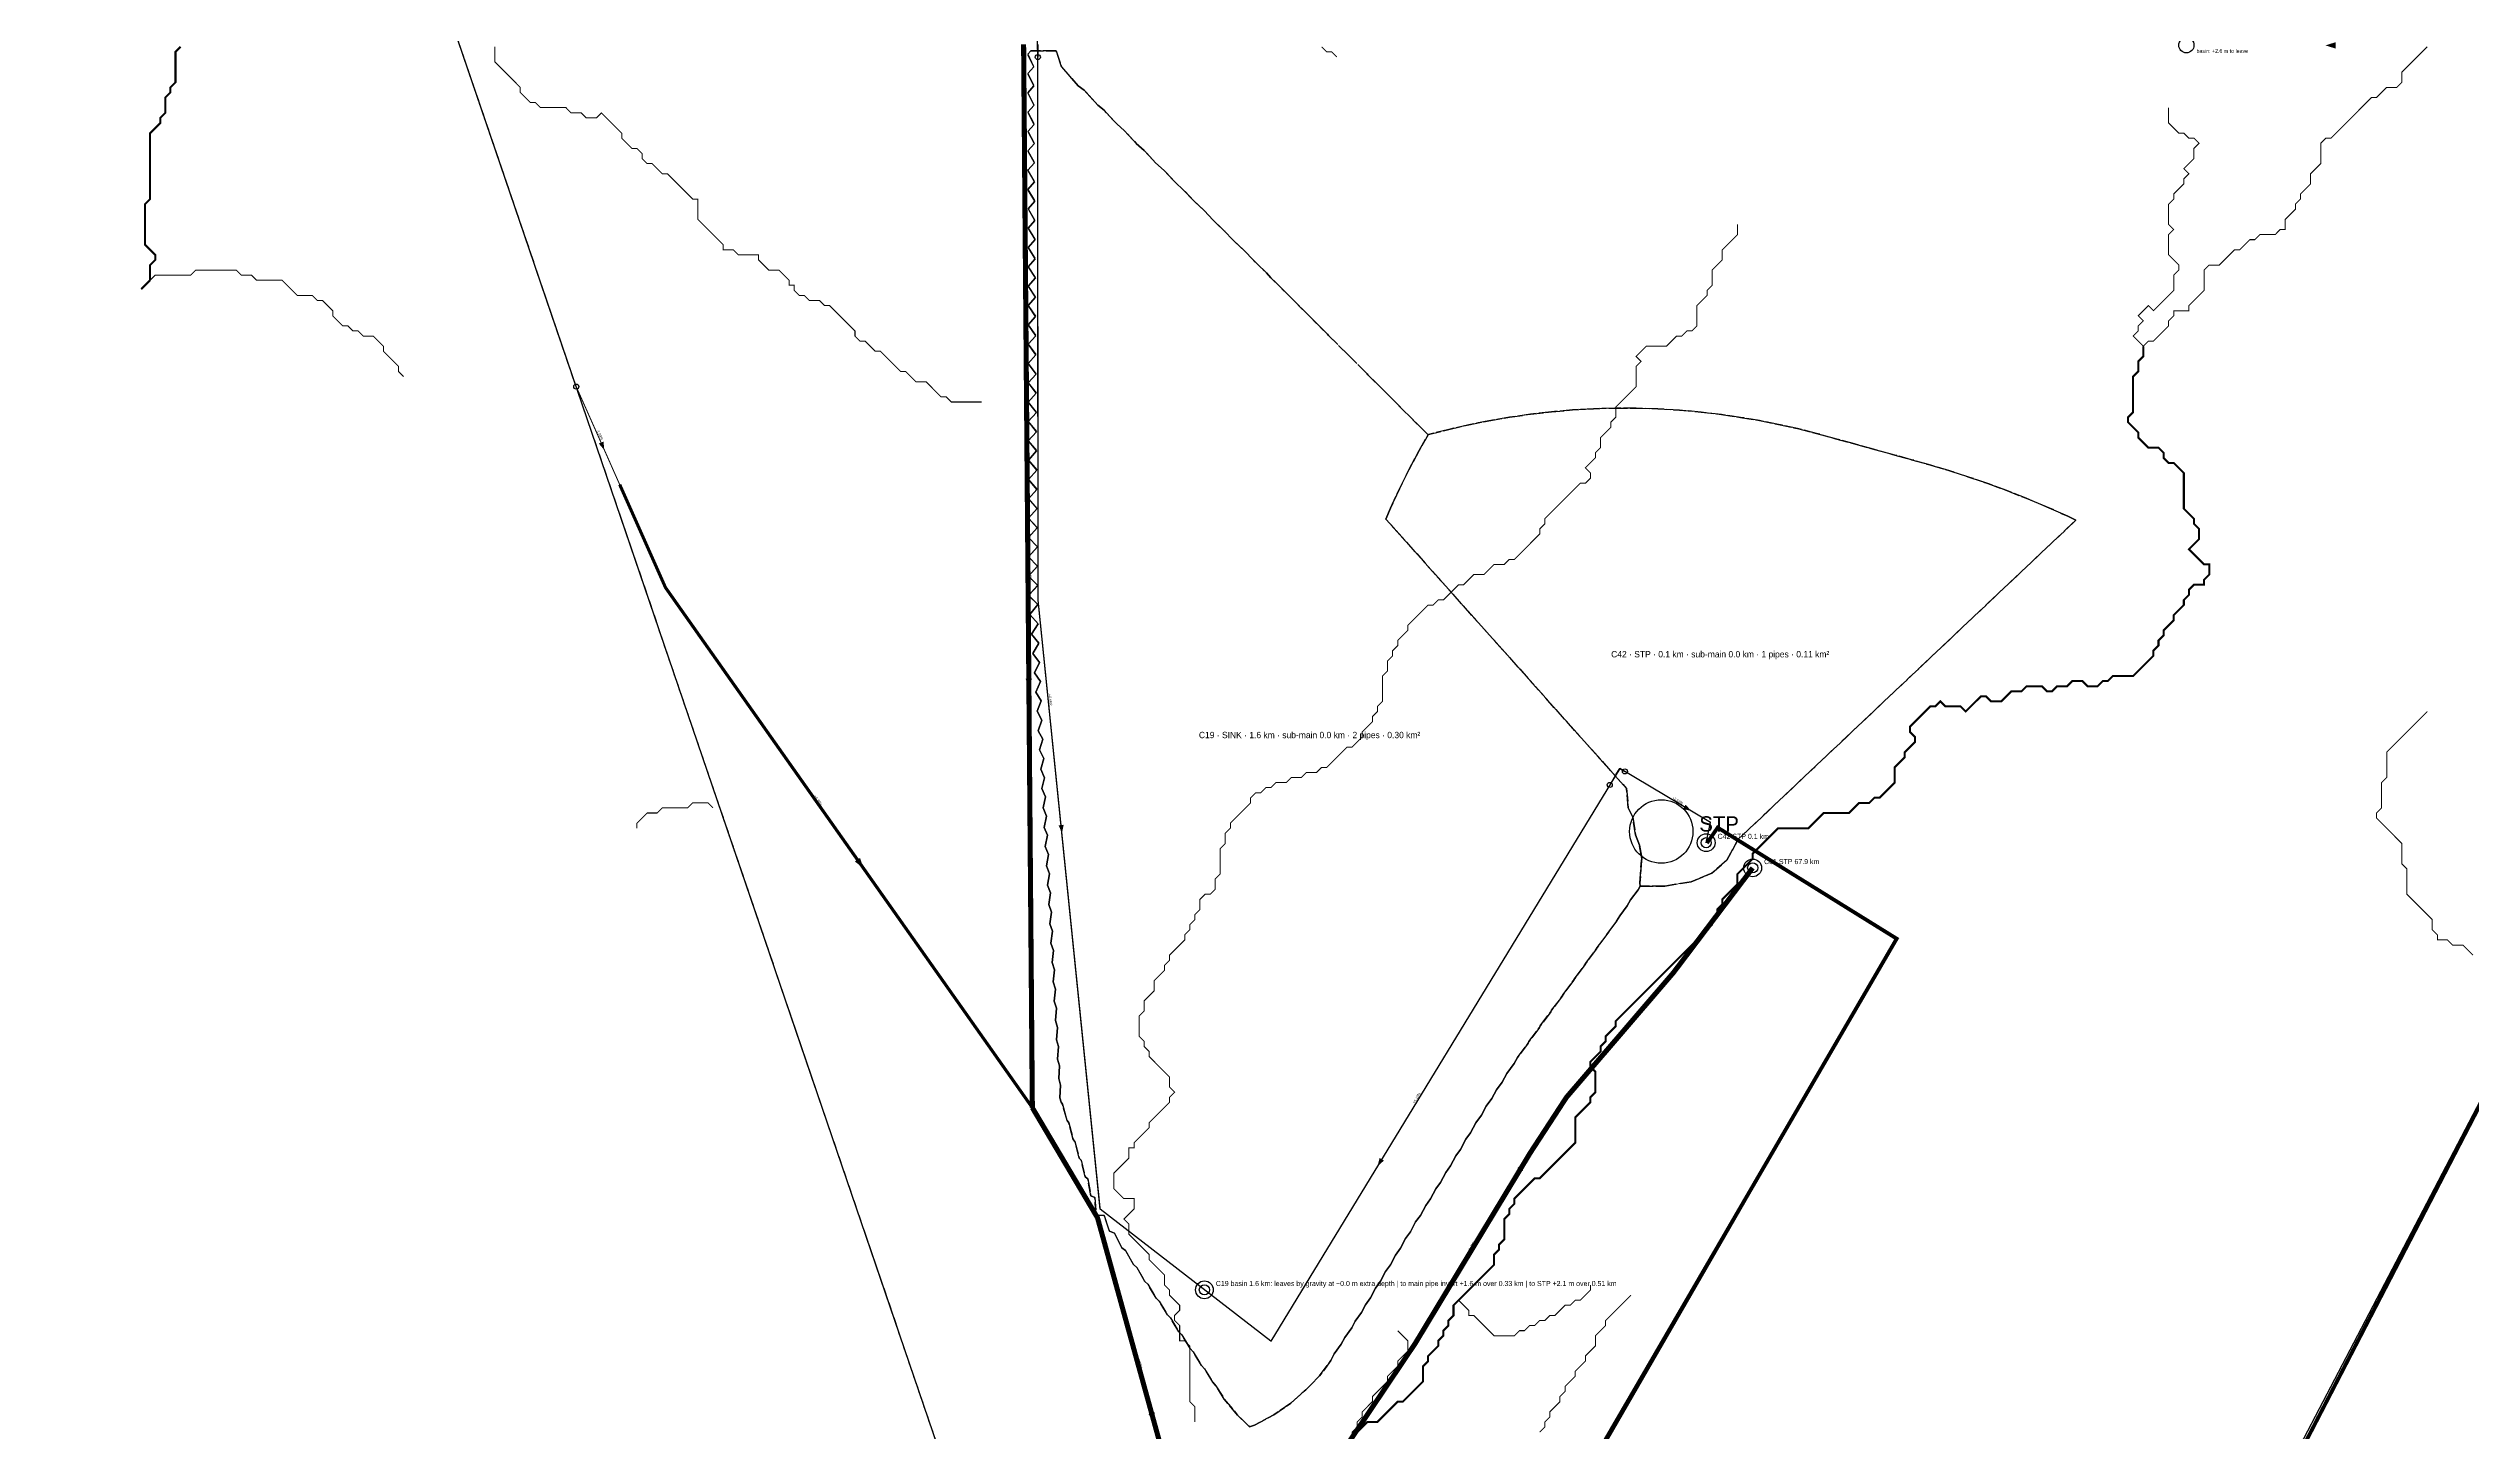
# Model space of a CAD drawing. Header units: metres. Extents: x 442821 to 452274, y 2561971 to 2571293.
# Drawn here: x 443115 to 445026, y 2562879 to 2563970 of the extents above; entities that cross this region are included whole.
import ezdxf
from ezdxf.enums import TextEntityAlignment as Align

# ---------------------------------------------------------------- set-up
doc = ezdxf.new("R2010")
doc.units = ezdxf.units.M
doc.header["$LTSCALE"] = 8
doc.linetypes.add('DASHDOT', pattern=[3.556, 2.54, -0.508, 0, -0.508])
doc.linetypes.add('DASHED', pattern=[1.524, 1.27, -0.254])
for name, color, linetype in [('A_ARROWS', 7, 'Continuous'), ('A_BASINS', 1, 'Continuous'), ('A_BRANCH', 7, 'Continuous'), ('A_BUILT_2006', 252, 'Continuous'), ('A_CATCH_LABEL', 7, 'Continuous'), ('A_CATCHMENTS', 7, 'Continuous'), ('A_ENVELOPE', 3, 'Continuous'), ('A_GRADIENT', 8, 'Continuous'), ('A_HEAD_GAP', 8, 'Continuous'), ('A_HEADS', 8, 'Continuous'), ('A_LATERAL', 7, 'Continuous'), ('A_MAIN_PIPE', 5, 'Continuous'), ('A_OUTLET_LABEL', 7, 'Continuous'), ('A_OUTLETS', 7, 'Continuous'), ('A_STP', 6, 'Continuous'), ('A_STREAMS', 5, 'Continuous'), ('A_SUBMAIN', 7, 'Continuous')]:
    doc.layers.add(name, color=color, linetype=linetype)

msp = doc.modelspace()

# ---------------------------------------------------------------- linework, layer by layer
at = {"layer": 'A_ARROWS', "color": 1}
for points in [[(444910.9, 2563972.4), (444918.9, 2563974.9), (444918.9, 2563969.9)], [(443553.3, 2563653.3), (443548.9, 2563658.4), (443552.6, 2563660)], [(443888.2, 2563465.1), (443885.6, 2563473.1), (443890.6, 2563473.1)], [(443757.5, 2563323.8), (443750.9, 2563328.8), (443755, 2563331.7)], [(444279.7, 2563092.8), (444277.7, 2563084.6), (444273.5, 2563087.2)], [(443987.1, 2562886.1), (443982.5, 2562893.2), (443987.3, 2562894.5)]]:
    msp.add_solid(points, dxfattribs=at)
at = {"layer": 'A_ARROWS', "color": 2}
msp.add_solid([(444410.7, 2563368.7), (444404.2, 2563370.3), (444406.2, 2563373.7)], dxfattribs=at)
at = {"layer": 'A_ARROWS', "color": 3}
for points in [[(443914.3, 2563351.2), (443911.6, 2563357.4), (443915.6, 2563357.8)], [(444163.2, 2563088.6), (444164.8, 2563095.1), (444168.2, 2563093)]]:
    msp.add_solid(points, dxfattribs=at)
at = {"layer": 'A_BASINS', "color": 1}
msp.add_circle((444801.2, 2563972.5), 6, dxfattribs=at)
at = {"layer": 'A_BRANCH', "color": 3, "const_width": 0.8}
for points in [[(443895.2, 2563963.2), (443895.5, 2563534.9), (443944.5, 2563054.6), (444026.6, 2562991.1)], [(444346.3, 2563389.2), (444079.1, 2562950.6), (444026.6, 2562991.1)]]:
    msp.add_lwpolyline(points, dxfattribs=at)
at = {"layer": 'A_BRANCH', "color": 2, "const_width": 0.8}
msp.add_lwpolyline([(444358.3, 2563399.9), (444425.8, 2563359.7), (444422.4, 2563343.7)], dxfattribs=at)
at = {"layer": 'A_BUILT_2006', "color": 252}
for points in [[(444422.4, 2563343.7), (444425.8, 2563359.7), (444354.3, 2563402.3), (444079.1, 2562950.6), (443944.5, 2563054.6), (443895.5, 2563534.9), (443894.2, 2564981.6), (443353.4, 2565026.3), (443356.8, 2565236.3), (445139.7, 2565926.1), (445353.1, 2566067)], [(444423.4, 2563343.2), (444431.5, 2563355.3), (444572.9, 2563267.8), (444295.2, 2562786.9), (444363.1, 2562577.1), (444377.7, 2562576.5), (444569.2, 2562604), (444800.1, 2562694.3), (445148.7, 2563361.2), (445469.4, 2563197.5), (445714.6, 2563159.3), (445807.5, 2563389.7), (445994.1, 2563715), (446180.6, 2564037.7), (446320.8, 2564284.9), (446551.4, 2564695.1), (447061.6, 2565726.9)]]:
    msp.add_lwpolyline(points, dxfattribs=at)
at = {"layer": 'A_CATCHMENTS', "color": 1, "linetype": 'DASHED'}
msp.add_lwpolyline([(445052.6, 2562804.7), (444873.7, 2562270.3), (443922.9, 2562555.5), (443273.7, 2564457.4)], dxfattribs=at)
msp.add_lwpolyline([(444644.7, 2563626.8), (444629.6, 2563632), (444614.6, 2563636.9), (444599.5, 2563641.3), (444597.8, 2563641.8), (444584.5, 2563645.7), (444571.2, 2563649.4), (444569.5, 2563649.9), (444555.3, 2563653.7), (444554.5, 2563654), (444539.5, 2563658.1), (444539.5, 2563658.1), (444524.5, 2563662.2), (444523.7, 2563662.4), (444509.5, 2563666.4), (444494.5, 2563670.2), (444479.5, 2563673.5), (444464.5, 2563676.5), (444449.5, 2563679.1), (444434.5, 2563681.3), (444418.4, 2563683.2), (444401.4, 2563684.8), (444384.4, 2563685.8), (444367.3, 2563686.3), (444350.3, 2563686.4), (444333.5, 2563685.9), (444317, 2563684.9), (444300.4, 2563683.5), (444283.9, 2563681.6), (444267.4, 2563679.2), (444251.1, 2563676.4), (444235.2, 2563673.2), (444219.3, 2563669.6), (444203.4, 2563665.5), (444203, 2563665.4), (444200.2, 2563668.1), (444187.4, 2563681), (444185.1, 2563683.2), (444171.5, 2563696.9), (444170, 2563698.3), (444155.6, 2563712.7), (444154.9, 2563713.5), (444139.7, 2563728.6), (444139.7, 2563728.6), (444124.6, 2563743.7), (444123.8, 2563744.6), (444109.4, 2563758.9), (444107.9, 2563760.5), (444094.3, 2563774), (444091.8, 2563776.6), (444079.1, 2563789.1), (444075.5, 2563793), (444063.9, 2563804.3), (444059.2, 2563809.4), (444048.8, 2563819.4), (444042.8, 2563825.7), (444033.6, 2563834.5), (444026.5, 2563842.1), (444018.4, 2563849.7), (444010.5, 2563858.1), (444003.3, 2563864.8), (443994.8, 2563873.8), (443988.1, 2563879.9), (443979, 2563889.6), (443972.9, 2563895.1), (443963.3, 2563905.4), (443957.7, 2563910.2), (443947.6, 2563921.2), (443942.5, 2563925.3), (443931.9, 2563937.1), (443927.1, 2563940.5), (443913.9, 2563955.6), (443909.6, 2563968.2), (443889.6, 2563968.2), (443887.3, 2563965.6), (443892, 2563955.6), (443887.3, 2563950.3), (443892.1, 2563940.4), (443887.3, 2563935.1), (443892.2, 2563925.3), (443887.3, 2563919.8), (443892.4, 2563910.1), (443887.4, 2563904.6), (443892.5, 2563895), (443887.4, 2563889.3), (443892.6, 2563879.8), (443887.4, 2563874.1), (443892.7, 2563864.7), (443887.4, 2563858.8), (443892.8, 2563849.6), (443887.5, 2563843.6), (443892.9, 2563834.4), (443887.5, 2563828.4), (443893, 2563819.3), (443887.5, 2563813.1), (443893.2, 2563804.1), (443887.5, 2563797.9), (443893.3, 2563789), (443887.5, 2563782.6), (443893.4, 2563773.8), (443887.6, 2563767.4), (443893.5, 2563758.7), (443887.6, 2563752.1), (443893.6, 2563743.5), (443887.6, 2563736.9), (443893.7, 2563728.4), (443887.6, 2563721.6), (443893.8, 2563713.2), (443887.7, 2563706.4), (443894, 2563698.1), (443887.7, 2563691.1), (443894.1, 2563682.9), (443887.7, 2563675.9), (443894.2, 2563667.8), (443887.7, 2563660.7), (443894.3, 2563652.6), (443887.8, 2563645.4), (443894.4, 2563637.5), (443887.8, 2563630.2), (443894.5, 2563622.3), (443887.8, 2563614.9), (443894.6, 2563607.2), (443887.8, 2563599.7), (443894.8, 2563592.1), (443887.9, 2563584.4), (443894.9, 2563576.9), (443887.9, 2563569.2), (443895, 2563561.8), (443887.9, 2563553.9), (443895.1, 2563546.6), (443887.9, 2563538.7), (443895.3, 2563531.4), (443889, 2563523.5), (443895.6, 2563516.2), (443890.2, 2563508.2), (443896, 2563501), (443891.4, 2563493), (443896.6, 2563485.9), (443892.5, 2563477.7), (443897.2, 2563470.7), (443893.6, 2563462.5), (443897.8, 2563455.6), (443894.6, 2563447.3), (443898.5, 2563440.4), (443895.6, 2563432), (443899.2, 2563425.2), (443896.5, 2563416.8), (443899.9, 2563410.1), (443897.5, 2563401.6), (443900.6, 2563394.9), (443898.4, 2563386.3), (443901.3, 2563379.8), (443899.3, 2563371.1), (443902.1, 2563364.6), (443900.2, 2563355.8), (443902.9, 2563349.5), (443901.1, 2563340.6), (443903.6, 2563334.3), (443902, 2563325.4), (443904.4, 2563319.2), (443902.9, 2563310.1), (443905.2, 2563304.1), (443903.8, 2563294.9), (443906, 2563288.9), (443904.7, 2563279.7), (443906.8, 2563273.8), (443905.6, 2563264.4), (443907.5, 2563258.6), (443906.5, 2563249.2), (443908.3, 2563243.5), (443907.3, 2563233.9), (443909.1, 2563228.3), (443908.2, 2563218.7), (443909.9, 2563213.2), (443909.1, 2563203.5), (443910.7, 2563198), (443909.9, 2563188.2), (443911.5, 2563182.9), (443910.8, 2563173), (443912.3, 2563167.8), (443911.7, 2563157.7), (443913.1, 2563152.6), (443912.5, 2563142.5), (443913.5, 2563139.2), (443914.7, 2563137.5), (443918.3, 2563124.5), (443919.6, 2563122.8), (443923.1, 2563109.7), (443924.5, 2563108.1), (443927.8, 2563094.9), (443929.5, 2563093.4), (443932.5, 2563080.1), (443934.6, 2563078.7), (443937.1, 2563065.2), (443940.3, 2563064), (443941.1, 2563050), (443947.5, 2563049.7), (443951.8, 2563037.3), (443955.8, 2563035.7), (443961.4, 2563024.2), (443964.5, 2563022.2), (443970.6, 2563011), (443973.3, 2563008.8), (443979.6, 2562997.8), (443982.1, 2562995.5), (443988.6, 2562984.5), (443991, 2562982.2), (443997.6, 2562971.3), (443999.9, 2562968.9), (444006.5, 2562958), (444008.8, 2562955.6), (444015.5, 2562944.8), (444017.7, 2562942.2), (444024.4, 2562931.5), (444026.7, 2562928.9), (444033.3, 2562918.3), (444035.7, 2562915.5), (444042.2, 2562905), (444052.8, 2562892.2), (444062.3, 2562883.1), (444066, 2562884.5), (444081.4, 2562892.5), (444094.8, 2562901.8), (444105.2, 2562911.3), (444106.5, 2562912.2), (444117.5, 2562923.2), (444126.4, 2562935.5), (444129.1, 2562940.7), (444134.6, 2562948.3), (444137.3, 2562953.6), (444142.8, 2562961.1), (444145.5, 2562966.4), (444150.5, 2562973.3), (444153.7, 2562979.4), (444157.7, 2562984.9), (444161.6, 2562992.4), (444165.6, 2562997.9), (444169.5, 2563005.5), (444173.5, 2563010.9), (444177.4, 2563018.5), (444181.3, 2563023.9), (444185.3, 2563031.6), (444189.2, 2563036.8), (444193.2, 2563044.6), (444197.1, 2563049.8), (444201.2, 2563057.7), (444205, 2563062.8), (444209.1, 2563070.7), (444212.9, 2563075.8), (444217, 2563083.7), (444220.7, 2563088.8), (444224.9, 2563096.8), (444228.6, 2563101.8), (444232.8, 2563109.8), (444236.5, 2563114.8), (444240.7, 2563122.9), (444245.2, 2563128.9), (444248.8, 2563135.8), (444253.4, 2563142.1), (444257, 2563148.7), (444261.6, 2563154.9), (444265.1, 2563161.6), (444271, 2563169.5), (444273.5, 2563174.4), (444282, 2563185.7), (444282.5, 2563186.8), (444290.9, 2563198), (444291.5, 2563199.2), (444299.9, 2563210.4), (444300.5, 2563211.5), (444308.9, 2563222.7), (444309.5, 2563223.9), (444317.8, 2563235), (444318.5, 2563236.3), (444326.8, 2563247.4), (444327.5, 2563248.7), (444335.7, 2563259.7), (444336.5, 2563261.1), (444344.7, 2563272), (444345.5, 2563273.5), (444351.8, 2563281.9), (444354.2, 2563286.1), (444360.1, 2563294), (444362.8, 2563298.7), (444368.7, 2563306.5), (444370.4, 2563309.5), (444389.9, 2563309.5), (444410.6, 2563312.9), (444426.9, 2563319.6), (444438.6, 2563329.8), (444447.7, 2563346.4), (444714.1, 2563598.1), (444707.7, 2563601.1), (444690.8, 2563608.6), (444674.8, 2563615.3), (444659.7, 2563621.3), (444644.7, 2563626.8)], close=True, dxfattribs=at)
at = {"layer": 'A_CATCHMENTS', "color": 3, "linetype": 'DASHED'}
msp.add_lwpolyline([(443941.1, 2563050), (443940.3, 2563064), (443937.1, 2563065.2), (443934.6, 2563078.7), (443932.5, 2563080.1), (443929.5, 2563093.4), (443927.8, 2563094.9), (443924.5, 2563108.1), (443923.1, 2563109.7), (443919.6, 2563122.8), (443918.3, 2563124.5), (443914.7, 2563137.5), (443913.5, 2563139.2), (443912.5, 2563142.5), (443913.1, 2563152.6), (443911.7, 2563157.7), (443912.3, 2563167.8), (443910.8, 2563173), (443911.5, 2563182.9), (443909.9, 2563188.2), (443910.7, 2563198), (443909.1, 2563203.5), (443909.9, 2563213.2), (443908.2, 2563218.7), (443909.1, 2563228.3), (443907.3, 2563233.9), (443908.3, 2563243.5), (443906.5, 2563249.2), (443907.5, 2563258.6), (443905.6, 2563264.4), (443906.8, 2563273.8), (443904.7, 2563279.7), (443906, 2563288.9), (443903.8, 2563294.9), (443905.2, 2563304.1), (443902.9, 2563310.1), (443904.4, 2563319.2), (443902, 2563325.4), (443903.6, 2563334.3), (443901.1, 2563340.6), (443902.9, 2563349.5), (443900.2, 2563355.8), (443902.1, 2563364.6), (443899.3, 2563371.1), (443901.3, 2563379.8), (443898.4, 2563386.3), (443900.6, 2563394.9), (443897.5, 2563401.6), (443899.9, 2563410.1), (443896.5, 2563416.8), (443899.2, 2563425.2), (443895.6, 2563432), (443898.5, 2563440.4), (443894.6, 2563447.3), (443897.8, 2563455.6), (443893.6, 2563462.5), (443897.2, 2563470.7), (443892.5, 2563477.7), (443896.6, 2563485.9), (443891.4, 2563493), (443896, 2563501), (443890.2, 2563508.2), (443895.6, 2563516.2), (443889, 2563523.5), (443895.3, 2563531.4), (443887.9, 2563538.7), (443895.1, 2563546.6), (443887.9, 2563553.9), (443895, 2563561.8), (443887.9, 2563569.2), (443894.9, 2563576.9), (443887.9, 2563584.4), (443894.8, 2563592.1), (443887.8, 2563599.7), (443894.6, 2563607.2), (443887.8, 2563614.9), (443894.5, 2563622.3), (443887.8, 2563630.2), (443894.4, 2563637.5), (443887.8, 2563645.4), (443894.3, 2563652.6), (443887.7, 2563660.7), (443894.2, 2563667.8), (443887.7, 2563675.9), (443894.1, 2563682.9), (443887.7, 2563691.1), (443894, 2563698.1), (443887.7, 2563706.4), (443893.8, 2563713.2), (443887.6, 2563721.6), (443893.7, 2563728.4), (443887.6, 2563736.9), (443893.6, 2563743.5), (443887.6, 2563752.1), (443893.5, 2563758.7), (443887.6, 2563767.4), (443893.4, 2563773.8), (443887.5, 2563782.6), (443893.3, 2563789), (443887.5, 2563797.9), (443893.2, 2563804.1), (443887.5, 2563813.1), (443893, 2563819.3), (443887.5, 2563828.4), (443892.9, 2563834.4), (443887.5, 2563843.6), (443892.8, 2563849.6), (443887.4, 2563858.8), (443892.7, 2563864.7), (443887.4, 2563874.1), (443892.6, 2563879.8), (443887.4, 2563889.3), (443892.5, 2563895), (443887.4, 2563904.6), (443892.4, 2563910.1), (443887.3, 2563919.8), (443892.2, 2563925.3), (443887.3, 2563935.1), (443892.1, 2563940.4), (443887.3, 2563950.3), (443892, 2563955.6), (443887.3, 2563965.6), (443889.6, 2563968.2), (443909.6, 2563968.2), (443913.9, 2563955.6), (443927.1, 2563940.5), (443931.9, 2563937.1), (443942.5, 2563925.3), (443947.6, 2563921.2), (443957.7, 2563910.2), (443963.3, 2563905.4), (443972.9, 2563895.1), (443979, 2563889.6), (443988.1, 2563879.9), (443994.8, 2563873.8), (444003.3, 2563864.8), (444010.5, 2563858.1), (444018.4, 2563849.7), (444026.5, 2563842.1), (444033.6, 2563834.5), (444042.8, 2563825.7), (444048.8, 2563819.4), (444059.2, 2563809.4), (444063.9, 2563804.3), (444075.5, 2563793), (444079.1, 2563789.1), (444091.8, 2563776.6), (444094.3, 2563774), (444107.9, 2563760.5), (444109.4, 2563758.9), (444123.8, 2563744.6), (444124.6, 2563743.7), (444139.7, 2563728.6), (444139.7, 2563728.6), (444154.9, 2563713.5), (444155.6, 2563712.7), (444170, 2563698.3), (444171.5, 2563696.9), (444185.1, 2563683.2), (444187.4, 2563681), (444200.2, 2563668.1), (444203, 2563665.4), (444196, 2563652.9), (444187.9, 2563637.8), (444180.4, 2563622.6), (444173.4, 2563607.5), (444169.7, 2563598.9), (444359.5, 2563386.5), (444361, 2563371.3), (444364.5, 2563363.9), (444366.7, 2563349.9), (444369.7, 2563341.8), (444371.7, 2563331.1), (444371.3, 2563329.3), (444370.2, 2563312.1), (444370.4, 2563309.5), (444368.7, 2563306.5), (444362.8, 2563298.7), (444360.1, 2563294), (444354.2, 2563286.1), (444351.8, 2563281.9), (444345.5, 2563273.5), (444344.7, 2563272), (444336.5, 2563261.1), (444335.7, 2563259.7), (444327.5, 2563248.7), (444326.8, 2563247.4), (444318.5, 2563236.3), (444317.8, 2563235), (444309.5, 2563223.9), (444308.9, 2563222.7), (444300.5, 2563211.5), (444299.9, 2563210.4), (444291.5, 2563199.2), (444290.9, 2563198), (444282.5, 2563186.8), (444282, 2563185.7), (444273.5, 2563174.4), (444271, 2563169.5), (444265.1, 2563161.6), (444261.6, 2563154.9), (444257, 2563148.7), (444253.4, 2563142.1), (444248.8, 2563135.8), (444245.2, 2563128.9), (444240.7, 2563122.9), (444236.5, 2563114.8), (444232.8, 2563109.8), (444228.6, 2563101.8), (444224.9, 2563096.8), (444220.7, 2563088.8), (444217, 2563083.7), (444212.9, 2563075.8), (444209.1, 2563070.7), (444205, 2563062.8), (444201.2, 2563057.7), (444197.1, 2563049.8), (444193.2, 2563044.6), (444189.2, 2563036.8), (444185.3, 2563031.6), (444181.3, 2563023.9), (444177.4, 2563018.5), (444173.5, 2563010.9), (444169.5, 2563005.5), (444165.6, 2562997.9), (444161.6, 2562992.4), (444157.7, 2562984.9), (444153.7, 2562979.4), (444150.5, 2562973.3), (444145.5, 2562966.4), (444142.8, 2562961.1), (444137.3, 2562953.6), (444134.6, 2562948.3), (444129.1, 2562940.7), (444126.4, 2562935.5), (444117.5, 2562923.2), (444106.5, 2562912.2), (444105.2, 2562911.3), (444094.8, 2562901.8), (444081.4, 2562892.5), (444066, 2562884.5), (444062.3, 2562883.1), (444052.8, 2562892.2), (444042.2, 2562905), (444035.7, 2562915.5), (444033.3, 2562918.3), (444026.7, 2562928.9), (444024.4, 2562931.5), (444017.7, 2562942.2), (444015.5, 2562944.8), (444008.8, 2562955.6), (444006.5, 2562958), (443999.9, 2562968.9), (443997.6, 2562971.3), (443991, 2562982.2), (443988.6, 2562984.5), (443982.1, 2562995.5), (443979.6, 2562997.8), (443973.3, 2563008.8), (443970.6, 2563011), (443964.5, 2563022.2), (443961.4, 2563024.2), (443955.8, 2563035.7), (443951.8, 2563037.3), (443947.5, 2563049.7), (443941.1, 2563050)], close=True, dxfattribs=at)
at = {"layer": 'A_CATCHMENTS', "color": 2, "linetype": 'DASHED'}
msp.add_lwpolyline([(444366.7, 2563349.9), (444364.5, 2563363.9), (444361, 2563371.3), (444359.5, 2563386.5), (444169.7, 2563598.9), (444173.4, 2563607.5), (444180.4, 2563622.6), (444187.9, 2563637.8), (444196, 2563652.9), (444203, 2563665.4), (444203.4, 2563665.5), (444219.3, 2563669.6), (444235.2, 2563673.2), (444251.1, 2563676.4), (444267.4, 2563679.2), (444283.9, 2563681.6), (444300.4, 2563683.5), (444317, 2563684.9), (444333.5, 2563685.9), (444350.3, 2563686.4), (444367.3, 2563686.3), (444384.4, 2563685.8), (444401.4, 2563684.8), (444418.4, 2563683.2), (444434.5, 2563681.3), (444449.5, 2563679.1), (444464.5, 2563676.5), (444479.5, 2563673.5), (444494.5, 2563670.2), (444509.5, 2563666.4), (444523.7, 2563662.4), (444524.5, 2563662.2), (444539.5, 2563658.1), (444539.5, 2563658.1), (444554.5, 2563654), (444555.3, 2563653.7), (444569.5, 2563649.9), (444571.2, 2563649.4), (444584.5, 2563645.7), (444597.8, 2563641.8), (444599.5, 2563641.3), (444614.6, 2563636.9), (444629.6, 2563632), (444644.7, 2563626.8), (444659.7, 2563621.3), (444674.8, 2563615.3), (444690.8, 2563608.6), (444707.7, 2563601.1), (444714.1, 2563598.1), (444447.7, 2563346.4), (444438.6, 2563329.8), (444426.9, 2563319.6), (444410.6, 2563312.9), (444389.9, 2563309.5), (444370.4, 2563309.5), (444370.2, 2563312.1), (444371.3, 2563329.3), (444371.7, 2563331.1), (444369.7, 2563341.8), (444366.7, 2563349.9)], close=True, dxfattribs=at)
at = {"layer": 'A_ENVELOPE', "color": 3}
msp.add_lwpolyline([(446145.9, 2563995.1), (446098.8, 2563913.7), (445991.2, 2563728), (445981.3, 2563710.9), (445936.8, 2563631.1), (445875.2, 2563520.9), (445841.6, 2563460.7), (445796.7, 2563382.9), (445742.6, 2563253.5), (445736.7, 2563232.2), (445717.1, 2563162.4), (445244.5, 2563377.9), (444873.7, 2562270.3), (443922.9, 2562555.5), (443114.8, 2564922.9)], dxfattribs=at)
at = {"layer": 'A_HEAD_GAP', "color": 8, "linetype": 'DASHED'}
for points in [[(443895.1, 2563973.2), (443895.2, 2563963.2)], [(444351.5, 2563397.7), (444346.3, 2563389.2)], [(444351.5, 2563397.7), (444354.3, 2563402.3), (444358.3, 2563399.9)]]:
    msp.add_lwpolyline(points, dxfattribs=at)
at = {"layer": 'A_HEADS', "color": 3}
for centre in [(443895.2, 2563963.2), (444346.3, 2563389.2)]:
    msp.add_circle(centre, 2, dxfattribs=at)
at = {"layer": 'A_HEADS', "color": 1}
msp.add_circle((443531.1, 2563703.3), 2, dxfattribs=at)
at = {"layer": 'A_HEADS', "color": 2}
msp.add_circle((444358.3, 2563399.9), 2, dxfattribs=at)
at = {"layer": 'A_LATERAL', "color": 1, "linetype": 'DASHDOT', "const_width": 0.8}
msp.add_lwpolyline([(443531.1, 2563703.3), (443565.4, 2563626.1)], dxfattribs=at)
at = {"layer": 'A_MAIN_PIPE', "color": 5, "const_width": 3}
msp.add_lwpolyline([(446145.9, 2563995.1), (445981.3, 2563710.9), (445841.6, 2563460.7), (445796.7, 2563382.9), (445742.6, 2563253.5), (445717.1, 2563162.4), (445463.7, 2563198.7), (445149.7, 2563362.7), (444801.7, 2562690.4), (444568.5, 2562596.8), (444339.2, 2562571.3), (444291.8, 2562785.1), (444572.7, 2563268), (444431.5, 2563355.6), (444423, 2563343.3)], dxfattribs=at)
at = {"layer": 'A_OUTLETS', "color": 6}
for centre, radius in [((444422.4, 2563343.7), 7), ((444422.4, 2563343.7), 4), ((444459.1, 2563323.8), 7), ((444459.1, 2563323.8), 4)]:
    msp.add_circle(centre, radius, dxfattribs=at)
at = {"layer": 'A_OUTLETS', "color": 1}
for radius in [7, 4]:
    msp.add_circle((444026.6, 2562991.1), radius, dxfattribs=at)
at = {"layer": 'A_STP', "color": 6}
msp.add_circle((444387, 2563352.5), 25, dxfattribs=at)
at = {"layer": 'A_STREAMS', "color": 5}
for points, const_width in [([(443219, 2563971.3), (443215, 2563967.3), (443215, 2563963.3), (443215, 2563959.3), (443215, 2563955.3), (443215, 2563951.3), (443215, 2563947.3), (443215, 2563943.3), (443211, 2563939.3), (443211, 2563935.3), (443207, 2563931.3), (443207, 2563927.3), (443207, 2563923.3), (443207, 2563919.2), (443203, 2563915.2), (443203, 2563911.2), (443199, 2563907.2), (443195, 2563903.2), (443195, 2563899.2), (443195, 2563895.2), (443195, 2563891.2), (443195, 2563887.2), (443195, 2563883.2), (443195, 2563879.2), (443195, 2563875.2), (443195, 2563871.2), (443195, 2563867.2), (443195, 2563863.2), (443195, 2563859.2), (443195, 2563855.2), (443195, 2563851.2), (443191, 2563847.2), (443191, 2563843.2), (443191, 2563839.2), (443191, 2563835.2), (443191, 2563831.2), (443191, 2563827.2), (443191, 2563823.2), (443191, 2563819.2), (443191, 2563815.2), (443195, 2563811.2), (443199, 2563807.2), (443199, 2563803.2), (443195, 2563799.2), (443195, 2563795.2), (443195, 2563791.2), (443195, 2563787.2)], 1.6), ([(443851, 2563691.2), (443847, 2563691.2), (443843, 2563691.2), (443839, 2563691.2), (443835, 2563691.2), (443831, 2563691.2), (443827, 2563691.2), (443823, 2563695.2), (443819, 2563695.2), (443815, 2563699.2), (443811, 2563703.2), (443807, 2563707.2), (443803, 2563707.2), (443799, 2563707.2), (443795, 2563711.2), (443791, 2563715.2), (443787, 2563715.2), (443783, 2563719.2), (443779, 2563723.2), (443775, 2563727.2), (443771, 2563731.2), (443767, 2563731.2), (443763, 2563735.2), (443759, 2563739.2), (443755, 2563739.2), (443751, 2563743.2), (443751, 2563747.2), (443747, 2563751.2), (443743, 2563755.2), (443739, 2563759.2), (443735, 2563763.2), (443731, 2563767.2), (443727, 2563767.2), (443723, 2563771.2), (443719, 2563771.2), (443715, 2563771.2), (443711, 2563775.2), (443707, 2563775.2), (443703, 2563779.2), (443703, 2563783.2), (443699, 2563783.2), (443699, 2563787.2), (443695, 2563791.2), (443691, 2563795.2), (443687, 2563795.2), (443683, 2563795.2), (443679, 2563799.2), (443675, 2563803.2), (443675, 2563807.2), (443671, 2563807.2), (443667, 2563807.2), (443663, 2563807.2), (443659, 2563807.2), (443655, 2563811.2), (443651, 2563811.2), (443647, 2563811.2), (443647, 2563815.2), (443643, 2563819.2), (443639, 2563823.2), (443635, 2563827.2), (443631, 2563831.2), (443627, 2563835.2), (443627, 2563839.2), (443627, 2563843.2), (443627, 2563847.2), (443627, 2563851.2), (443623, 2563851.2), (443619, 2563855.2), (443615, 2563859.2), (443611, 2563863.2), (443607, 2563867.2), (443603, 2563871.2), (443599, 2563871.2), (443595, 2563875.2), (443591, 2563879.2), (443587, 2563879.2), (443583, 2563883.2), (443583, 2563887.2), (443579, 2563891.2), (443575, 2563891.2), (443571, 2563895.2), (443567, 2563899.2), (443567, 2563903.2), (443563, 2563907.2), (443559, 2563911.2), (443555, 2563915.2), (443551, 2563919.2), (443547, 2563915.2), (443543, 2563915.2), (443539, 2563915.2), (443535, 2563919.2), (443531, 2563919.2), (443527, 2563919.2), (443523, 2563923.3), (443519, 2563923.3), (443515, 2563923.3), (443511, 2563923.3), (443507, 2563923.3), (443503, 2563923.3), (443499, 2563927.3), (443495, 2563927.3), (443491, 2563931.3), (443487, 2563935.3), (443487, 2563939.3), (443483, 2563943.3), (443479, 2563947.3), (443475, 2563951.3), (443471, 2563955.3), (443467, 2563959.3), (443467, 2563963.3), (443467, 2563967.3), (443467, 2563971.3)], 0.8), ([(444131.1, 2563963.3), (444127.1, 2563967.3), (444123.1, 2563967.3), (444119.1, 2563971.3)], 0.8), ([(444991.2, 2563971.3), (444987.2, 2563967.3), (444983.2, 2563963.3), (444979.2, 2563959.3), (444975.2, 2563955.3), (444971.2, 2563951.3), (444971.2, 2563947.3), (444971.2, 2563943.3), (444967.2, 2563939.3), (444963.2, 2563939.3), (444959.2, 2563939.3), (444955.2, 2563935.3), (444951.2, 2563931.3), (444947.2, 2563931.3), (444943.2, 2563927.3), (444939.2, 2563923.3), (444935.2, 2563919.2), (444931.2, 2563915.2), (444927.2, 2563911.2), (444923.2, 2563907.2), (444919.2, 2563903.2), (444915.2, 2563899.2), (444911.2, 2563899.2), (444907.2, 2563895.2), (444907.2, 2563891.2), (444907.2, 2563887.2), (444907.2, 2563883.2), (444907.2, 2563879.2), (444903.2, 2563875.2), (444899.2, 2563871.2), (444899.2, 2563867.2), (444899.2, 2563863.2), (444895.2, 2563859.2), (444891.2, 2563855.2), (444891.2, 2563851.2), (444887.2, 2563847.2), (444887.2, 2563843.2), (444883.2, 2563839.2), (444879.2, 2563835.2), (444879.2, 2563831.2), (444879.2, 2563827.2), (444875.2, 2563827.2), (444871.2, 2563823.2), (444867.2, 2563823.2), (444863.2, 2563823.2), (444859.2, 2563823.2), (444855.2, 2563819.2), (444851.2, 2563819.2), (444847.2, 2563815.2), (444843.2, 2563811.2), (444839.2, 2563811.2), (444835.2, 2563807.2), (444831.2, 2563803.2), (444827.2, 2563799.2), (444823.2, 2563799.2), (444819.2, 2563799.2), (444815.2, 2563795.2), (444815.2, 2563791.2), (444815.2, 2563787.2), (444815.2, 2563783.2), (444815.2, 2563779.2), (444811.2, 2563775.2), (444807.2, 2563771.2), (444803.2, 2563767.2), (444803.2, 2563763.2), (444799.2, 2563763.2), (444795.2, 2563763.2), (444791.2, 2563763.2), (444791.2, 2563759.2), (444787.2, 2563755.2), (444787.2, 2563751.2), (444783.2, 2563747.2), (444779.2, 2563743.2), (444775.2, 2563739.2), (444771.2, 2563739.2), (444767.2, 2563735.2)], 0.8), ([(444787.2, 2563923.3), (444787.2, 2563919.2), (444787.2, 2563915.2), (444787.2, 2563911.2), (444791.2, 2563907.2), (444795.2, 2563903.2), (444799.2, 2563903.2), (444803.2, 2563899.2), (444807.2, 2563899.2), (444811.2, 2563895.2), (444807.2, 2563891.2), (444807.2, 2563887.2), (444807.2, 2563883.2), (444803.2, 2563879.2), (444799.2, 2563875.2), (444803.2, 2563871.2), (444799.2, 2563867.2), (444799.2, 2563863.2), (444795.2, 2563859.2), (444791.2, 2563855.2), (444791.2, 2563851.2), (444787.2, 2563847.2), (444787.2, 2563843.2), (444787.2, 2563839.2), (444787.2, 2563835.2), (444787.2, 2563831.2), (444791.2, 2563827.2), (444787.2, 2563823.2), (444787.2, 2563819.2), (444787.2, 2563815.2), (444787.2, 2563811.2), (444787.2, 2563807.2), (444791.2, 2563803.2), (444795.2, 2563799.2), (444795.2, 2563795.2), (444791.2, 2563791.2), (444791.2, 2563787.2), (444791.2, 2563783.2), (444791.2, 2563779.2), (444787.2, 2563775.2), (444783.2, 2563771.2), (444779.2, 2563767.2), (444775.2, 2563763.2), (444771.2, 2563767.2), (444767.2, 2563763.2), (444763.2, 2563759.2), (444767.2, 2563755.2), (444763.2, 2563751.2), (444763.2, 2563747.2), (444759.2, 2563743.2), (444763.2, 2563739.2), (444767.2, 2563735.2)], 0.8), ([(444447.1, 2563831.2), (444447.1, 2563827.2), (444447.1, 2563823.2), (444443.1, 2563819.2), (444439.1, 2563815.2), (444435.1, 2563811.2), (444435.1, 2563807.2), (444435.1, 2563803.2), (444431.1, 2563799.2), (444427.1, 2563795.2), (444427.1, 2563791.2), (444427.1, 2563787.2), (444427.1, 2563783.2), (444423.1, 2563779.2), (444423.1, 2563775.2), (444419.1, 2563771.2), (444415.1, 2563767.2), (444415.1, 2563763.2), (444415.1, 2563759.2), (444415.1, 2563755.2), (444415.1, 2563751.2), (444411.1, 2563747.2), (444407.1, 2563747.2), (444403.1, 2563743.2), (444399.1, 2563743.2), (444395.1, 2563739.2), (444391.1, 2563735.2), (444387.1, 2563735.2), (444383.1, 2563735.2), (444379.1, 2563735.2), (444375.1, 2563735.2), (444371.1, 2563731.2), (444367.1, 2563727.2), (444371.1, 2563723.2), (444367.1, 2563719.2), (444367.1, 2563715.2), (444367.1, 2563711.2), (444367.1, 2563707.2), (444367.1, 2563703.2), (444363.1, 2563699.2), (444359.1, 2563695.2), (444355.1, 2563691.2), (444351.1, 2563687.2), (444351.1, 2563683.2), (444351.1, 2563679.2), (444347.1, 2563675.2), (444347.1, 2563671.2), (444343.1, 2563667.2), (444339.1, 2563663.2), (444339.1, 2563659.2), (444339.1, 2563655.2), (444335.1, 2563651.2), (444335.1, 2563647.2), (444331.1, 2563643.2), (444327.1, 2563639.2), (444331.1, 2563635.2), (444331.1, 2563631.1), (444327.1, 2563627.1), (444323.1, 2563627.1), (444319.1, 2563623.1), (444315.1, 2563619.1), (444311.1, 2563615.1), (444307.1, 2563611.1), (444303.1, 2563607.1), (444299.1, 2563603.1), (444295.1, 2563599.1), (444295.1, 2563595.1), (444291.1, 2563591.1), (444291.1, 2563587.1), (444287.1, 2563583.1), (444283.1, 2563579.1), (444279.1, 2563575.1), (444275.1, 2563571.1), (444271.1, 2563567.1), (444267.1, 2563567.1), (444263.1, 2563563.1), (444259.1, 2563563.1), (444255.1, 2563563.1), (444251.1, 2563559.1), (444247.1, 2563555.1), (444243.1, 2563555.1), (444239.1, 2563555.1), (444235.1, 2563551.1), (444231.1, 2563547.1), (444227.1, 2563547.1), (444223.1, 2563543.1), (444219.1, 2563539.1), (444215.1, 2563535.1), (444211.1, 2563535.1), (444207.1, 2563531.1), (444203.1, 2563531.1), (444199.1, 2563527.1), (444195.1, 2563523.1), (444191.1, 2563519.1), (444187.1, 2563515.1), (444187.1, 2563511.1), (444183.1, 2563507.1), (444179.1, 2563503.1), (444179.1, 2563499.1), (444175.1, 2563495.1), (444175.1, 2563491.1), (444171.1, 2563487.1), (444171.1, 2563483.1), (444171.1, 2563479.1), (444167.1, 2563475.1), (444167.1, 2563471.1), (444167.1, 2563467.1), (444167.1, 2563463.1), (444167.1, 2563459.1), (444167.1, 2563455.1), (444163.1, 2563451.1), (444163.1, 2563447.1), (444159.1, 2563443.1), (444159.1, 2563439.1), (444155.1, 2563435.1), (444151.1, 2563431.1), (444151.1, 2563427.1), (444147.1, 2563423.1), (444143.1, 2563419.1), (444139.1, 2563419.1), (444135.1, 2563415.1), (444131.1, 2563411.1), (444127.1, 2563407.1), (444123.1, 2563403.1), (444119.1, 2563403.1), (444115.1, 2563399.1), (444111.1, 2563399.1), (444107.1, 2563399.1), (444103.1, 2563395.1), (444099.1, 2563395.1), (444095.1, 2563395.1), (444091.1, 2563391.1), (444087.1, 2563391.1), (444083.1, 2563391.1), (444079.1, 2563387.1), (444075.1, 2563387.1), (444071.1, 2563383.1), (444067.1, 2563383.1), (444063.1, 2563379.1), (444063.1, 2563375.1), (444059.1, 2563371.1), (444055.1, 2563367.1), (444051.1, 2563363.1), (444047.1, 2563359.1), (444047.1, 2563355.1), (444043.1, 2563351.1), (444043.1, 2563347), (444043.1, 2563343), (444039.1, 2563339), (444039.1, 2563335), (444039.1, 2563331), (444039.1, 2563327), (444039.1, 2563323), (444039.1, 2563319), (444035.1, 2563315), (444035.1, 2563311), (444035.1, 2563307), (444031.1, 2563303), (444027.1, 2563303), (444023.1, 2563299), (444023.1, 2563295), (444023.1, 2563291), (444019.1, 2563287), (444019.1, 2563283), (444015.1, 2563279), (444015.1, 2563275), (444011.1, 2563271), (444011.1, 2563267), (444007.1, 2563263), (444003.1, 2563259), (443999.1, 2563255), (443999.1, 2563251), (443995.1, 2563247), (443995.1, 2563243), (443991.1, 2563239), (443987.1, 2563235), (443987.1, 2563231), (443987.1, 2563227), (443983.1, 2563223), (443979.1, 2563219), (443979.1, 2563215), (443979.1, 2563211), (443975.1, 2563207), (443975.1, 2563203), (443975.1, 2563199), (443975.1, 2563195), (443975.1, 2563191), (443979.1, 2563187), (443979.1, 2563183), (443983.1, 2563179), (443983.1, 2563175), (443987.1, 2563171), (443991.1, 2563167), (443995.1, 2563163), (443999.1, 2563159), (443999.1, 2563155), (443999.1, 2563151), (444003.1, 2563147), (443999.1, 2563143), (443999.1, 2563139), (443995.1, 2563135), (443991.1, 2563131), (443987.1, 2563127), (443983.1, 2563123), (443983.1, 2563119), (443979.1, 2563115), (443975.1, 2563111), (443971.1, 2563107), (443971.1, 2563103), (443967.1, 2563103), (443967.1, 2563099), (443967.1, 2563095), (443963.1, 2563091), (443959.1, 2563087), (443955.1, 2563083), (443955.1, 2563079), (443955.1, 2563075), (443955.1, 2563071), (443959.1, 2563067), (443963.1, 2563063), (443967.1, 2563063), (443971.1, 2563063), (443971.1, 2563058.9), (443971.1, 2563054.9), (443967.1, 2563050.9), (443963.1, 2563046.9), (443967.1, 2563042.9), (443967.1, 2563038.9), (443967.1, 2563034.9), (443971.1, 2563030.9), (443975.1, 2563026.9), (443979.1, 2563022.9), (443983.1, 2563018.9), (443983.1, 2563014.9), (443987.1, 2563010.9), (443991.1, 2563006.9), (443995.1, 2563002.9), (443995.1, 2562998.9), (443995.1, 2562994.9), (443999.1, 2562990.9), (443999.1, 2562986.9), (444003.1, 2562982.9), (444007.1, 2562978.9), (444007.1, 2562974.9), (444003.1, 2562970.9), (444003.1, 2562966.9), (444007.1, 2562962.9), (444007.1, 2562958.9), (444007.1, 2562954.9), (444007.1, 2562950.9), (444011.1, 2562950.9), (444015.1, 2562946.9), (444015.1, 2562942.9), (444015.1, 2562938.9), (444015.1, 2562934.9), (444015.1, 2562930.9), (444015.1, 2562926.9), (444015.1, 2562922.9), (444015.1, 2562918.9), (444015.1, 2562914.9), (444015.1, 2562910.9), (444015.1, 2562906.9), (444015.1, 2562902.9), (444019.1, 2562898.9), (444019.1, 2562894.9), (444019.1, 2562890.9), (444019.1, 2562886.9)], 0.8), ([(443195, 2563787.2), (443191, 2563783.2), (443187.9, 2563780.2)], 1.6), ([(443395, 2563711.2), (443391, 2563715.2), (443391, 2563719.2), (443387, 2563723.2), (443383, 2563727.2), (443379, 2563731.2), (443379, 2563735.2), (443375, 2563739.2), (443371, 2563743.2), (443367, 2563743.2), (443363, 2563743.2), (443359, 2563747.2), (443355, 2563747.2), (443351, 2563751.2), (443347, 2563751.2), (443343, 2563755.2), (443339, 2563759.2), (443339, 2563763.2), (443335, 2563767.2), (443331, 2563771.2), (443327, 2563771.2), (443323, 2563775.2), (443319, 2563775.2), (443315, 2563775.2), (443311, 2563775.2), (443307, 2563779.2), (443303, 2563783.2), (443299, 2563787.2), (443295, 2563787.2), (443291, 2563787.2), (443287, 2563787.2), (443283, 2563787.2), (443279, 2563787.2), (443275, 2563791.2), (443271, 2563791.2), (443267, 2563791.2), (443263, 2563795.2), (443259, 2563795.2), (443255, 2563795.2), (443251, 2563795.2), (443247, 2563795.2), (443243, 2563795.2), (443239, 2563795.2), (443235, 2563795.2), (443231, 2563795.2), (443227, 2563791.2), (443223, 2563791.2), (443219, 2563791.2), (443215, 2563791.2), (443211, 2563791.2), (443207, 2563791.2), (443203, 2563791.2), (443199, 2563791.2), (443195, 2563787.2)], 0.8), ([(444767.2, 2563735.2), (444767.2, 2563731.2), (444767.2, 2563727.2), (444763.2, 2563723.2), (444763.2, 2563719.2), (444763.2, 2563715.2), (444759.2, 2563711.2), (444759.2, 2563707.2), (444759.2, 2563703.2), (444759.2, 2563699.2), (444759.2, 2563695.2), (444759.2, 2563691.2), (444759.2, 2563687.2), (444759.2, 2563683.2), (444755.2, 2563679.2), (444755.2, 2563675.2), (444759.2, 2563671.2), (444763.2, 2563667.2), (444763.2, 2563663.2), (444767.2, 2563659.2), (444771.2, 2563655.2), (444775.2, 2563655.2), (444779.2, 2563655.2), (444783.2, 2563651.2), (444783.2, 2563647.2), (444787.2, 2563643.2), (444791.2, 2563643.2), (444795.2, 2563639.2), (444799.2, 2563635.2), (444799.2, 2563631.1), (444799.2, 2563627.1), (444799.2, 2563623.1), (444799.2, 2563619.1), (444799.2, 2563615.1), (444799.2, 2563611.1), (444799.2, 2563607.1), (444803.2, 2563603.1), (444807.2, 2563599.1), (444807.2, 2563595.1), (444811.2, 2563591.1), (444811.2, 2563587.1), (444811.2, 2563583.1), (444807.2, 2563579.1), (444803.2, 2563575.1), (444807.2, 2563571.1), (444811.2, 2563567.1), (444815.2, 2563563.1), (444819.2, 2563563.1), (444819.2, 2563559.1), (444819.2, 2563555.1), (444815.2, 2563551.1), (444815.2, 2563547.1), (444811.2, 2563547.1), (444807.2, 2563547.1), (444803.2, 2563543.1), (444803.2, 2563539.1), (444799.2, 2563535.1), (444799.2, 2563531.1), (444795.2, 2563527.1), (444791.2, 2563523.1), (444791.2, 2563519.1), (444787.2, 2563515.1), (444783.2, 2563511.1), (444783.2, 2563507.1), (444779.2, 2563503.1), (444779.2, 2563499.1), (444775.2, 2563495.1), (444775.2, 2563491.1), (444771.2, 2563487.1), (444767.2, 2563483.1), (444763.2, 2563479.1), (444759.2, 2563475.1), (444755.2, 2563475.1), (444751.2, 2563475.1), (444747.2, 2563475.1), (444743.2, 2563475.1), (444739.2, 2563471.1), (444735.2, 2563471.1), (444731.2, 2563467.1), (444727.2, 2563467.1), (444723.2, 2563467.1), (444719.2, 2563471.1), (444715.2, 2563471.1), (444711.2, 2563471.1), (444707.2, 2563467.1), (444703.2, 2563467.1), (444699.2, 2563467.1), (444695.2, 2563463.1), (444691.2, 2563463.1), (444687.2, 2563467.1), (444683.2, 2563467.1), (444679.2, 2563467.1), (444675.2, 2563467.1), (444671.2, 2563463.1), (444667.2, 2563463.1), (444663.2, 2563463.1), (444659.2, 2563459.1), (444655.2, 2563455.1), (444651.2, 2563455.1), (444647.2, 2563455.1), (444643.2, 2563459.1), (444639.2, 2563459.1), (444635.1, 2563455.1), (444631.1, 2563451.1), (444627.1, 2563447.1), (444623.1, 2563451.1), (444619.1, 2563451.1), (444615.1, 2563451.1), (444611.1, 2563451.1), (444607.1, 2563455.1), (444603.1, 2563451.1), (444599.1, 2563451.1), (444595.1, 2563447.1), (444591.1, 2563443.1), (444587.1, 2563439.1), (444583.1, 2563435.1), (444583.1, 2563431.1), (444587.1, 2563427.1), (444587.1, 2563423.1), (444583.1, 2563419.1), (444579.1, 2563415.1), (444579.1, 2563411.1), (444575.1, 2563407.1), (444571.1, 2563403.1), (444571.1, 2563399.1), (444571.1, 2563395.1), (444571.1, 2563391.1), (444567.1, 2563387.1), (444563.1, 2563383.1), (444559.1, 2563379.1), (444555.1, 2563379.1), (444551.1, 2563375.1), (444547.1, 2563375.1), (444543.1, 2563375.1), (444539.1, 2563371.1), (444535.1, 2563367.1), (444531.1, 2563367.1), (444527.1, 2563367.1), (444523.1, 2563367.1), (444519.1, 2563367.1), (444515.1, 2563367.1), (444511.1, 2563363.1), (444507.1, 2563359.1), (444503.1, 2563355.1), (444499.1, 2563355.1), (444495.1, 2563355.1), (444491.1, 2563355.1), (444487.1, 2563355.1), (444483.1, 2563355.1), (444479.1, 2563355.1), (444475.1, 2563351.1), (444471.1, 2563347), (444467.1, 2563343), (444463.1, 2563339), (444459.1, 2563335), (444459.1, 2563331), (444455.1, 2563327), (444451.1, 2563323), (444447.1, 2563319), (444447.1, 2563315), (444447.1, 2563311), (444443.1, 2563307), (444439.1, 2563303), (444435.1, 2563299), (444435.1, 2563295), (444431.1, 2563291), (444431.1, 2563287), (444427.1, 2563283), (444427.1, 2563279), (444423.1, 2563275), (444419.1, 2563271), (444415.1, 2563267), (444411.1, 2563263), (444407.1, 2563259), (444403.1, 2563255), (444399.1, 2563251), (444395.1, 2563247), (444391.1, 2563243), (444387.1, 2563239), (444383.1, 2563235), (444379.1, 2563231), (444375.1, 2563227), (444371.1, 2563223), (444367.1, 2563219), (444363.1, 2563215), (444359.1, 2563211), (444355.1, 2563207), (444351.1, 2563203), (444351.1, 2563199), (444347.1, 2563195), (444343.1, 2563191), (444343.1, 2563187), (444339.1, 2563183), (444339.1, 2563179), (444335.1, 2563175), (444331.1, 2563171), (444331.1, 2563167), (444335.1, 2563163), (444335.1, 2563159), (444335.1, 2563155), (444335.1, 2563151), (444335.1, 2563147), (444331.1, 2563143), (444331.1, 2563139), (444327.1, 2563135), (444323.1, 2563131), (444319.1, 2563127), (444319.1, 2563123), (444319.1, 2563119), (444319.1, 2563115), (444319.1, 2563111), (444319.1, 2563107), (444315.1, 2563103), (444311.1, 2563099), (444307.1, 2563095), (444303.1, 2563091), (444299.1, 2563087), (444295.1, 2563083), (444291.1, 2563079), (444287.1, 2563079), (444283.1, 2563075), (444279.1, 2563071), (444275.1, 2563067), (444271.1, 2563063), (444271.1, 2563058.9), (444267.1, 2563054.9), (444267.1, 2563050.9), (444263.1, 2563046.9), (444263.1, 2563042.9), (444263.1, 2563038.9), (444263.1, 2563034.9), (444263.1, 2563030.9), (444259.1, 2563026.9), (444259.1, 2563022.9), (444255.1, 2563018.9), (444255.1, 2563014.9), (444255.1, 2563010.9), (444251.1, 2563006.9), (444247.1, 2563002.9), (444243.1, 2562998.9), (444239.1, 2562994.9), (444235.1, 2562990.9), (444231.1, 2562986.9), (444227.1, 2562982.9)], 1.6), ([(444991.2, 2563447.1), (444987.2, 2563443.1), (444983.2, 2563439.1), (444979.2, 2563435.1), (444975.2, 2563431.1), (444971.2, 2563427.1), (444967.2, 2563423.1), (444963.2, 2563419.1), (444959.2, 2563415.1), (444959.2, 2563411.1), (444959.2, 2563407.1), (444959.2, 2563403.1), (444959.2, 2563399.1), (444959.2, 2563395.1), (444955.2, 2563391.1), (444955.2, 2563387.1), (444955.2, 2563383.1), (444955.2, 2563379.1), (444955.2, 2563375.1), (444955.2, 2563371.1), (444951.2, 2563367.1), (444951.2, 2563363.1), (444955.2, 2563359.1), (444959.2, 2563355.1), (444963.2, 2563351.1), (444967.2, 2563347), (444971.2, 2563343), (444971.2, 2563339), (444971.2, 2563335), (444971.2, 2563331), (444971.2, 2563327), (444975.2, 2563323), (444975.2, 2563319), (444975.2, 2563315), (444975.2, 2563311), (444975.2, 2563307), (444975.2, 2563303), (444979.2, 2563299), (444983.2, 2563295), (444987.2, 2563291), (444991.2, 2563287), (444995.2, 2563283), (444995.2, 2563279), (444995.2, 2563275), (444999.2, 2563271), (444999.2, 2563267), (445003.2, 2563267), (445007.2, 2563267), (445011.2, 2563263), (445015.2, 2563263), (445019.2, 2563263), (445023.2, 2563259), (445027.2, 2563255)], 0.8), ([(443639, 2563371.1), (443635, 2563375.1), (443631, 2563375.1), (443627, 2563375.1), (443623, 2563375.1), (443619, 2563371.1), (443615, 2563371.1), (443611, 2563371.1), (443607, 2563371.1), (443603, 2563371.1), (443599, 2563371.1), (443595, 2563367.1), (443591, 2563367.1), (443587, 2563367.1), (443583, 2563363.1), (443579, 2563359.1), (443579, 2563355.1)], 0.8), ([(444331.1, 2562994.9), (444331.1, 2562990.9), (444327.1, 2562986.9), (444323.1, 2562982.9), (444319.1, 2562982.9), (444315.1, 2562978.9), (444311.1, 2562978.9), (444307.1, 2562974.9), (444303.1, 2562970.9), (444299.1, 2562970.9), (444295.1, 2562966.9), (444291.1, 2562966.9), (444287.1, 2562962.9), (444283.1, 2562962.9), (444279.1, 2562958.9), (444275.1, 2562958.9), (444271.1, 2562954.9), (444267.1, 2562954.9), (444263.1, 2562954.9), (444259.1, 2562954.9), (444255.1, 2562954.9), (444251.1, 2562958.9), (444247.1, 2562962.9), (444243.1, 2562966.9), (444239.1, 2562970.9), (444235.1, 2562970.9), (444235.1, 2562974.9), (444231.1, 2562978.9), (444227.1, 2562982.9)], 0.8), ([(444363.1, 2562986.9), (444359.1, 2562982.9), (444355.1, 2562978.9), (444351.1, 2562974.9), (444347.1, 2562970.9), (444343.1, 2562966.9), (444343.1, 2562962.9), (444339.1, 2562958.9), (444335.1, 2562954.9), (444335.1, 2562950.9), (444335.1, 2562946.9), (444331.1, 2562942.9), (444327.1, 2562938.9), (444327.1, 2562934.9), (444323.1, 2562930.9), (444319.1, 2562926.9), (444319.1, 2562922.9), (444315.1, 2562918.9), (444311.1, 2562914.9), (444311.1, 2562910.9), (444307.1, 2562906.9), (444307.1, 2562902.9), (444303.1, 2562898.9), (444299.1, 2562894.9), (444299.1, 2562890.9), (444295.1, 2562886.9), (444295.1, 2562882.9), (444291.1, 2562878.9)], 0.8), ([(444227.1, 2562982.9), (444223.1, 2562978.9), (444223.1, 2562974.9), (444223.1, 2562970.9), (444219.1, 2562966.9), (444219.1, 2562962.9), (444215.1, 2562958.9), (444215.1, 2562954.9), (444211.1, 2562950.9), (444211.1, 2562946.9), (444207.1, 2562942.9), (444203.1, 2562938.9), (444203.1, 2562934.9), (444199.1, 2562930.9), (444199.1, 2562926.9), (444199.1, 2562922.9), (444199.1, 2562918.9), (444195.1, 2562914.9), (444191.1, 2562910.9), (444187.1, 2562906.9), (444183.1, 2562902.9), (444179.1, 2562902.9), (444175.1, 2562898.9), (444171.1, 2562894.9), (444167.1, 2562890.9), (444163.1, 2562886.9), (444159.1, 2562886.9), (444155.1, 2562886.9), (444151.1, 2562882.9), (444147.1, 2562878.9), (444143.1, 2562874.9)], 1.6), ([(444179.1, 2562958.9), (444183.1, 2562954.9), (444187.1, 2562950.9), (444187.1, 2562946.9), (444187.1, 2562942.9), (444183.1, 2562938.9), (444179.1, 2562934.9), (444179.1, 2562930.9), (444175.1, 2562926.9), (444171.1, 2562922.9), (444171.1, 2562918.9), (444167.1, 2562914.9), (444163.1, 2562910.9), (444159.1, 2562906.9), (444159.1, 2562902.9), (444155.1, 2562898.9), (444151.1, 2562894.9), (444151.1, 2562890.9), (444147.1, 2562886.9), (444147.1, 2562882.9), (444143.1, 2562878.9), (444143.1, 2562874.9)], 0.8)]:
    msp.add_lwpolyline(points, dxfattribs=dict(at, const_width=const_width))
at = {"layer": 'A_SUBMAIN', "color": 1, "linetype": 'DASHED', "const_width": 2.5}
msp.add_lwpolyline([(443565.4, 2563626.1), (443601.5, 2563544.9), (443890.9, 2563134.7)], dxfattribs=at)
at = {"layer": 'A_TRUNK', "color": 1, "const_width": 4}
for points in [[(443884, 2563973.2), (443890.9, 2563134.7)], [(443890.9, 2563134.7), (443942.3, 2563047.9), (444032.7, 2562721.5)]]:
    msp.add_lwpolyline(points, dxfattribs=at)
at = {"layer": 'A_TRUNK', "color": 1, "linetype": 'DASHDOT', "const_width": 4}
msp.add_lwpolyline([(444032.7, 2562721.5), (444065, 2562737.4), (444102.4, 2562814.1), (444193, 2562949), (444283.5, 2563098.9), (444312.2, 2563142.9), (444396.5, 2563241.1), (444459.1, 2563323.8)], dxfattribs=at)

# ---------------------------------------------------------------- texts
at = {"layer": 'A_BASINS', "color": 1}
msp.add_text('basin: +2.6 m to leave', height=3, dxfattribs=at).set_placement((444809.2, 2563966.5))
at = {"layer": 'A_CATCH_LABEL', "color": 2}
msp.add_text('C42 · STP · 0.1 km · sub-main 0.0 km · 1 pipes · 0.11 km²', height=5, dxfattribs=at).set_placement((444433.5, 2563492.3), align=Align.MIDDLE_CENTER)
at = {"layer": 'A_CATCH_LABEL', "color": 3}
msp.add_text('C19 · SINK · 1.6 km · sub-main 0.0 km · 2 pipes · 0.30 km²', height=5, dxfattribs=at).set_placement((444109.6, 2563428.6), align=Align.MIDDLE_CENTER)
at = {"layer": 'A_GRADIENT', "color": 1}
for s, rotation, p in [('-1.93%', -66.0365, (443548.3, 2563664.7)), ('+0.53%', -89.5316, (443887.5, 2563553.9)), ('+0.35%', -54.8014, (443720.6, 2563376.1)), ('-0.49%', 58.8802, (444238.7, 2563024.7)), ('+0.66%', -74.5221, (443974, 2562933.3))]:
    msp.add_text(s, height=2, rotation=rotation, dxfattribs=at).set_placement(p, align=Align.BOTTOM_CENTER)
at = {"layer": 'A_GRADIENT', "color": 3}
for s, rotation, p in [('+0.66%', -84.1837, (443903.6, 2563456.1)), ('+1.10%', 58.6503, (444195.4, 2563141.6))]:
    msp.add_text(s, height=2, rotation=rotation, dxfattribs=at).set_placement(p, align=Align.BOTTOM_CENTER)
at = {"layer": 'A_GRADIENT', "color": 2}
msp.add_text('+2.68%', height=2, rotation=-30.7533, dxfattribs=at).set_placement((444399.1, 2563375.6), align=Align.BOTTOM_CENTER)
at = {"layer": 'A_OUTLET_LABEL', "color": 6}
for s, p in [('C42 STP 0.1 km', (444431.4, 2563346.7)), ('C01 STP 67.9 km', (444468.1, 2563326.8))]:
    msp.add_text(s, height=4, dxfattribs=at).set_placement(p)
at = {"layer": 'A_OUTLET_LABEL', "color": 1}
msp.add_text('C19 basin 1.6 km: leaves by gravity at ~0.0 m extra depth | to main pipe invert +1.6 m over 0.33 km | to STP +2.1 m over 0.51 km', height=4, dxfattribs=at).set_placement((444035.6, 2562994.1))
at = {"layer": 'A_STP', "color": 6}
msp.add_text('STP', height=12, dxfattribs=at).set_placement((444417, 2563352.5))

doc.saveas('drawing.dxf')
